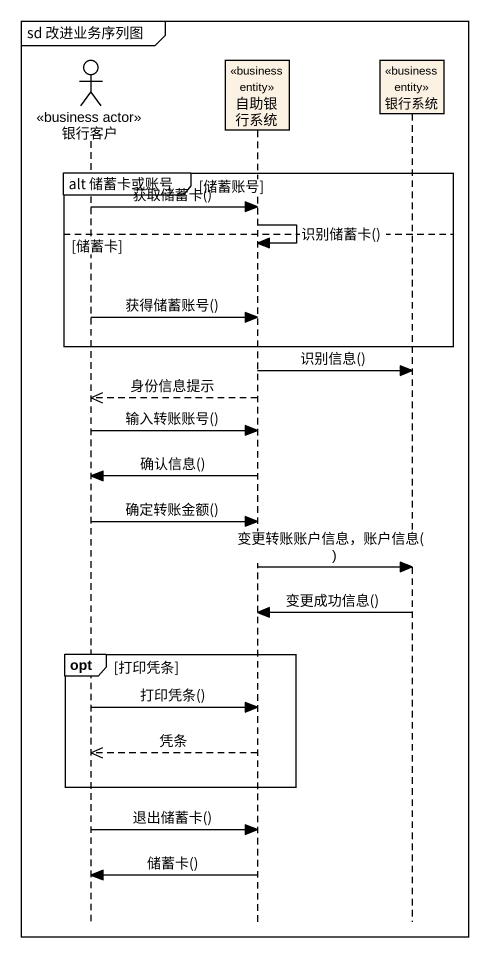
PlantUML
@startuml
mainframe sd 改进业务序列图
hide footbox
actor 银行客户 <<business actor>>
participant 自助银行系统 <<business entity>>
participant 银行系统 <<business entity>>

group alt 储蓄卡或账号 [储蓄账号]
  银行客户 -> 自助银行系统 : 获取储蓄卡()
  自助银行系统 -> 自助银行系统 : 识别储蓄卡()
else 储蓄卡
  银行客户 -> 自助银行系统 : 获得储蓄账号()
end
自助银行系统 -> 银行系统 : 识别信息()
自助银行系统 -->> 银行客户 : 身份信息提示
银行客户 -> 自助银行系统 : 输入转账账号()
自助银行系统 -> 银行客户 : 确认信息()
银行客户 -> 自助银行系统 : 确定转账金额()
自助银行系统 -> 银行系统 : 变更转账账户信息，账户信息()
银行系统 -> 自助银行系统 : 变更成功信息()
opt 打印凭条
  银行客户 -> 自助银行系统 : 打印凭条()
  自助银行系统 -->> 银行客户 : 凭条
end
银行客户 -> 自助银行系统 : 退出储蓄卡()
自助银行系统 -> 银行客户 : 储蓄卡()
@enduml
